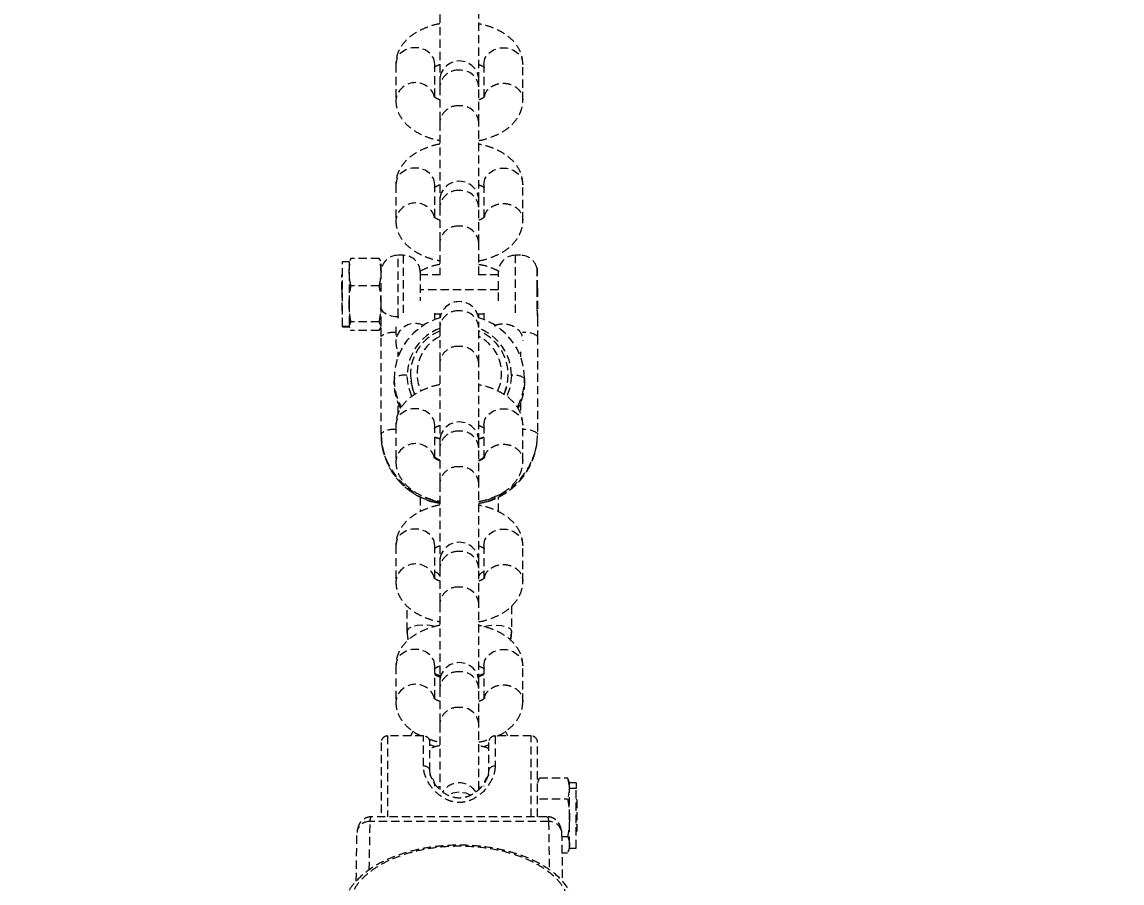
# Model space of a CAD drawing. Header units: millimetres. Extents: x -4197 to 3701, y -3900 to 3375.
# Drawn here: x 131.6 to 300.4, y -1278.5 to -1146.3 of the extents above; entities that cross this region are included whole.
import ezdxf

# ---------------------------------------------------------------- set-up
doc = ezdxf.new("R2010")
doc.units = ezdxf.units.MM
doc.linetypes.add('HIDDEN', pattern=[1.905, 1.27, -0.635])
for name, color, linetype in [('DIKOM_ОБЪЕКТ', 7, 'Continuous'), ('DIKOM_РАЗМЕР_ЗОНА', 7, 'Continuous'), ('DIKOM_РАЗМЕР_ОБЪЕКТА', 7, 'Continuous')]:
    doc.layers.add(name, color=color, linetype=linetype)
doc.styles.add('style1', font='arialbd.ttf', dxfattribs={"width": 0.8})
doc.dimstyles.new('1-50', dxfattribs={"dimtxt": 300, "dimasz": 200, "dimexe": 100, "dimexo": 0, "dimgap": 100, "dimtad": 1, "dimtxsty": 'style1', "dimcen": 200, "dimclrd": 7, "dimclre": 7, "dimclrt": 7, "dimadec": 1, "dimazin": 2, "dimtfac": 1, "dimtmove": 0, "dimatfit": 2, "dimfxl": 0, "dimlwd": 25, "dimlwe": 18, "dimarcsym": 0})

# ---------------------------------------------------------------- blocks, each defined once
blk = doc.blocks.new('*D0')
at = {"layer": 'Defpoints', "color": 0, "transparency": 16777216}
for p in [(-3303.28, 145.88), (3700.72, 145.88), (-3303.28, -3799.98)]:
    blk.add_point(p, dxfattribs=at)
at = {"layer": 'DIKOM_РАЗМЕР_ЗОНА', "color": 7, "lineweight": 18, "transparency": 16777216}
for p, q in [((-3303.28, 145.88), (-3303.28, -3899.98)), ((3700.72, 145.88), (3700.72, -3899.98))]:
    blk.add_line(p, q, dxfattribs=at)
at = {"layer": 'DIKOM_РАЗМЕР_ЗОНА', "color": 7, "lineweight": 25, "transparency": 16777216}
blk.add_line((3500.72, -3799.98), (-3103.28, -3799.98), dxfattribs=at)
at = {"layer": 'DIKOM_РАЗМЕР_ЗОНА', "color": 7, "transparency": 16777216}
for points in [[(-3103.28, -3766.65), (-3103.28, -3833.31), (-3303.28, -3799.98)], [(3500.72, -3766.65), (3500.72, -3833.31), (3700.72, -3799.98)]]:
    blk.add_solid(points, dxfattribs=at)
at = {"layer": 'DIKOM_РАЗМЕР_ЗОНА', "color": 7, "transparency": 16777216, "insert": (198.72, -3521.28), "char_height": 300, "attachment_point": 5, "style": 'style1'}
blk.add_mtext('{\\fArial|b0|i0|c204|p34;\\H1.16667x;7005}', dxfattribs=at)
blk = doc.blocks.new('*D1')
at = {"layer": 'Defpoints', "color": 0, "transparency": 16777216}
for p in [(-283.75, 193.76), (681.19, 193.76), (-283.75, -2258.89)]:
    blk.add_point(p, dxfattribs=at)
at = {"layer": 'DIKOM_РАЗМЕР_ОБЪЕКТА', "color": 7, "lineweight": 18, "transparency": 16777216}
for p, q in [((-283.75, 193.76), (-283.75, -2358.89)), ((681.19, 193.76), (681.19, -2358.89))]:
    blk.add_line(p, q, dxfattribs=at)
at = {"layer": 'DIKOM_РАЗМЕР_ОБЪЕКТА', "color": 7, "lineweight": 25, "transparency": 16777216}
blk.add_line((481.19, -2258.89), (-83.75, -2258.89), dxfattribs=at)
at = {"layer": 'DIKOM_РАЗМЕР_ОБЪЕКТА', "color": 7, "transparency": 16777216}
for points in [[(-83.75, -2225.56), (-83.75, -2292.22), (-283.75, -2258.89)], [(481.19, -2225.56), (481.19, -2292.22), (681.19, -2258.89)]]:
    blk.add_solid(points, dxfattribs=at)
at = {"layer": 'DIKOM_РАЗМЕР_ОБЪЕКТА', "color": 7, "transparency": 16777216, "insert": (198.72, -1980.19), "char_height": 300, "attachment_point": 5, "style": 'style1'}
blk.add_mtext('{\\fArial|b0|i0|c204|p34;\\H1.16667x;965}', dxfattribs=at)
blk = doc.blocks.new('*D2')
at = {"layer": 'Defpoints', "color": 0, "transparency": 16777216}
for p in [(-934.08, 1825.38), (198.72, 1825.38), (198.72, -1533.62)]:
    blk.add_point(p, dxfattribs=at)
at = {"layer": 'DIKOM_РАЗМЕР_ОБЪЕКТА', "color": 7, "lineweight": 18, "transparency": 16777216}
for p, q in [((198.72, 1825.38), (-1034.08, 1825.38)), ((198.72, -1533.62), (-1034.08, -1533.62))]:
    blk.add_line(p, q, dxfattribs=at)
at = {"layer": 'DIKOM_РАЗМЕР_ОБЪЕКТА', "color": 7, "lineweight": 25, "transparency": 16777216}
blk.add_line((-934.08, -1333.62), (-934.08, 1625.38), dxfattribs=at)
at = {"layer": 'DIKOM_РАЗМЕР_ОБЪЕКТА', "color": 7, "transparency": 16777216}
for points in [[(-967.42, 1625.38), (-900.75, 1625.38), (-934.08, 1825.38)], [(-967.42, -1333.62), (-900.75, -1333.62), (-934.08, -1533.62)]]:
    blk.add_solid(points, dxfattribs=at)
at = {"layer": 'DIKOM_РАЗМЕР_ОБЪЕКТА', "color": 7, "transparency": 16777216, "insert": (-1212.9, 33.6), "char_height": 300, "attachment_point": 5, "rotation": 90, "style": 'style1'}
blk.add_mtext('{\\fArial|b0|i0|c204|p34;\\H1.16667x;3360}', dxfattribs=at)
blk = doc.blocks.new('*D3')
at = {"layer": 'Defpoints', "color": 0, "transparency": 16777216}
for p in [(-3721.93, 3375.38), (198.72, 3375.38), (198.72, -3083.62)]:
    blk.add_point(p, dxfattribs=at)
at = {"layer": 'DIKOM_РАЗМЕР_ЗОНА', "color": 7, "lineweight": 18, "transparency": 16777216}
for p, q in [((198.72, 3375.38), (-3821.93, 3375.38)), ((198.72, -3083.62), (-3821.93, -3083.62))]:
    blk.add_line(p, q, dxfattribs=at)
at = {"layer": 'DIKOM_РАЗМЕР_ЗОНА', "color": 7, "lineweight": 25, "transparency": 16777216}
blk.add_line((-3721.93, -2883.62), (-3721.93, 3175.38), dxfattribs=at)
at = {"layer": 'DIKOM_РАЗМЕР_ЗОНА', "color": 7, "transparency": 16777216}
for points in [[(-3755.26, 3175.38), (-3688.6, 3175.38), (-3721.93, 3375.38)], [(-3755.26, -2883.62), (-3688.6, -2883.62), (-3721.93, -3083.62)]]:
    blk.add_solid(points, dxfattribs=at)
at = {"layer": 'DIKOM_РАЗМЕР_ЗОНА', "color": 7, "transparency": 16777216, "insert": (-4000.63, 193.17), "char_height": 300, "attachment_point": 5, "rotation": 90, "style": 'style1'}
blk.add_mtext('{\\fArial|b0|i0|c204|p34;\\H1.16667x;6460}', dxfattribs=at)

msp = doc.modelspace()

# ---------------------------------------------------------------- linework, layer by layer
at = {"layer": 'DIKOM_ОБЪЕКТ', "color": 7, "linetype": 'HIDDEN', "lineweight": 15}
for p, q in [((195.719, -1143.258), (195.719, -1155.28)), ((201.719, -1155.28), (201.719, -1143.258)), ((188.969, -1152.795), (188.969, -1158.258)), ((194.969, -1157.772), (194.969, -1152.795)), ((202.469, -1152.795), (202.469, -1157.72)), ((208.469, -1158.288), (208.469, -1152.795)), ((195.719, -1155.28), (195.719, -1156.265)), ((201.719, -1156.265), (201.719, -1155.28)), ((195.719, -1156.265), (195.719, -1161.728)), ((201.719, -1161.728), (201.719, -1156.265)), ((195.719, -1161.728), (195.719, -1173.749)), ((201.719, -1173.749), (201.719, -1161.728)), ((188.969, -1171.264), (188.969, -1176.727)), ((194.969, -1176.241), (194.969, -1171.264)), ((202.469, -1171.264), (202.469, -1176.19)), ((208.469, -1176.757), (208.469, -1171.264)), ((195.719, -1173.749), (195.719, -1174.734)), ((201.719, -1174.734), (201.719, -1173.749)), ((195.719, -1174.734), (195.719, -1180.197)), ((201.719, -1180.197), (201.719, -1174.734)), ((195.719, -1180.197), (195.719, -1185.105)), ((201.719, -1185.105), (201.719, -1180.197)), ((182.101, -1182.583), (181.932, -1182.973)), ((186.438, -1182.583), (182.101, -1182.583)), ((186.438, -1182.583), (186.607, -1182.973)), ((190.119, -1182.105), (189.319, -1182.105)), ((189.319, -1191.562), (189.319, -1182.105)), ((190.119, -1182.105), (190.119, -1190.925)), ((208.119, -1182.105), (207.319, -1182.105)), ((207.319, -1190.925), (207.319, -1182.105)), ((181.819, -1183.105), (180.819, -1183.105)), ((180.819, -1192.977), (180.819, -1183.105)), ((181.819, -1183.105), (181.819, -1184.695)), ((186.719, -1184.695), (186.719, -1183.105)), ((210.627, -1184.019), (210.627, -1187.186)), ((210.719, -1184.105), (210.627, -1184.105)), ((210.719, -1187.205), (210.719, -1184.105)), ((180.819, -1185.105), (180.719, -1185.105)), ((180.719, -1187.43), (180.719, -1185.105)), ((181.819, -1184.695), (181.819, -1189.567)), ((186.719, -1189.567), (186.719, -1184.695)), ((192.719, -1184.705), (192.719, -1189.117)), ((195.8, -1185.105), (192.719, -1185.105)), ((204.72, -1185.105), (201.639, -1185.105)), ((204.72, -1187.329), (204.72, -1184.655)), ((180.719, -1187.43), (180.719, -1191.105)), ((180.819, -1187.43), (180.719, -1187.43)), ((186.438, -1186.806), (182.101, -1186.806)), ((204.72, -1187.43), (192.719, -1187.43)), ((204.72, -1189.079), (204.72, -1187.329)), ((210.627, -1187.186), (210.627, -1190.459)), ((210.719, -1187.205), (210.627, -1187.205)), ((210.719, -1187.205), (210.719, -1191.758)), ((180.719, -1191.105), (180.819, -1191.105)), ((181.819, -1189.567), (181.819, -1192.977)), ((186.719, -1192.778), (186.719, -1189.567)), ((194.969, -1191.963), (194.969, -1190.982)), ((194.969, -1191.105), (195.934, -1191.105)), ((195.719, -1191.105), (195.719, -1191.629)), ((201.505, -1191.105), (202.469, -1191.105)), ((201.719, -1191.7), (201.719, -1191.105)), ((202.469, -1190.982), (202.469, -1191.963)), ((181.819, -1192.977), (182.101, -1192.327)), ((186.438, -1192.327), (182.101, -1192.327)), ((186.719, -1192.977), (186.438, -1192.327)), ((186.719, -1194.551), (186.719, -1192.778)), ((189.319, -1191.562), (189.44, -1191.562)), ((189.319, -1191.736), (189.319, -1191.562)), ((195.719, -1192.306), (195.719, -1193.204)), ((201.719, -1193.204), (201.719, -1192.306)), ((210.719, -1191.758), (210.719, -1194.551)), ((180.819, -1192.977), (181.819, -1192.977)), ((180.819, -1192.977), (180.819, -1193.105)), ((180.819, -1193.105), (181.819, -1193.105)), ((181.932, -1193.236), (181.819, -1192.977)), ((181.819, -1192.977), (181.819, -1193.105)), ((182.101, -1193.626), (182.071, -1193.557)), ((186.438, -1193.626), (182.101, -1193.626)), ((186.438, -1193.626), (186.719, -1192.977)), ((186.719, -1209.451), (186.719, -1194.551)), ((188.969, -1193.107), (188.969, -1195.196)), ((195.719, -1193.204), (195.719, -1198.667)), ((201.719, -1198.667), (201.719, -1193.204)), ((210.719, -1194.551), (210.719, -1209.451)), ((189.319, -1197.671), (189.319, -1196.917)), ((208.119, -1196.915), (208.119, -1197.671)), ((195.719, -1198.667), (195.719, -1210.688)), ((201.719, -1210.688), (201.719, -1198.667)), ((188.719, -1200.995), (188.719, -1201.435)), ((191.219, -1200.433), (191.219, -1200.545)), ((206.219, -1200.545), (206.219, -1200.433)), ((208.719, -1200.995), (208.719, -1201.435)), ((189.319, -1206.484), (189.319, -1204.686)), ((208.119, -1204.677), (208.119, -1206.483)), ((186.719, -1209.451), (186.719, -1209.631)), ((188.969, -1208.203), (188.969, -1213.666)), ((194.969, -1213.18), (194.969, -1208.203)), ((202.469, -1208.203), (202.469, -1213.128)), ((208.469, -1213.696), (208.469, -1208.203)), ((210.609, -1211.146), (210.719, -1209.631)), ((210.719, -1209.451), (210.719, -1209.631)), ((195.745, -1210.298), (194.969, -1210.028)), ((195.776, -1210.354), (194.969, -1210.122)), ((195.719, -1210.688), (195.719, -1211.673)), ((202.469, -1210.028), (201.694, -1210.298)), ((201.719, -1211.673), (201.719, -1210.688)), ((202.469, -1210.112), (201.777, -1210.321)), ((195.719, -1211.673), (195.719, -1217.136)), ((201.719, -1217.136), (201.719, -1211.673)), ((195.719, -1217.136), (195.719, -1229.157)), ((201.719, -1229.157), (201.719, -1217.136)), ((192.719, -1219.218), (192.719, -1221.471)), ((194.365, -1219.659), (193.58, -1219.381)), ((194.365, -1219.838), (195.719, -1220.122)), ((203.073, -1219.659), (201.719, -1219.993)), ((204.719, -1221.481), (204.719, -1219.196)), ((194.376, -1219.9), (195.719, -1220.183)), ((194.396, -1219.906), (194.384, -1219.908)), ((201.719, -1220.183), (203.062, -1219.9)), ((203.043, -1219.906), (203.055, -1219.908)), ((188.969, -1226.672), (188.969, -1232.135)), ((194.969, -1231.649), (194.969, -1226.672)), ((202.469, -1226.672), (202.469, -1231.598)), ((208.469, -1232.165), (208.469, -1226.672)), ((195.719, -1229.157), (195.719, -1230.143)), ((201.719, -1230.143), (201.719, -1229.157)), ((195.719, -1230.143), (195.719, -1235.605)), ((201.719, -1235.605), (201.719, -1230.143)), ((190.719, -1239.744), (190.719, -1235.95)), ((195.719, -1235.605), (195.719, -1247.627)), ((201.719, -1247.627), (201.719, -1235.605)), ((206.719, -1235.938), (206.719, -1239.744)), ((190.856, -1241.118), (190.719, -1239.744)), ((206.719, -1239.744), (206.592, -1241.069)), ((188.969, -1245.142), (188.969, -1250.605)), ((194.969, -1250.119), (194.969, -1245.142)), ((202.469, -1245.142), (202.469, -1250.067)), ((208.469, -1250.635), (208.469, -1245.142)), ((201.565, -1246.866), (202.469, -1246.453)), ((195.719, -1247.627), (195.719, -1248.612)), ((201.719, -1248.612), (201.719, -1247.627)), ((195.719, -1248.612), (195.719, -1254.075)), ((201.719, -1254.075), (201.719, -1248.612)), ((195.719, -1254.075), (195.719, -1264.105)), ((201.719, -1264.107), (201.719, -1254.075)), ((206.164, -1255.883), (205.797, -1255.162)), ((186.719, -1256.883), (186.719, -1268.276)), ((193.219, -1255.883), (187.719, -1255.883)), ((187.719, -1255.883), (187.719, -1268.276)), ((193.219, -1260.534), (193.219, -1255.883)), ((194.219, -1261.224), (194.219, -1256.883)), ((203.219, -1256.883), (203.219, -1261.224)), ((209.719, -1255.883), (204.219, -1255.883)), ((204.219, -1255.883), (204.219, -1260.534)), ((209.719, -1268.276), (209.719, -1255.883)), ((210.719, -1268.276), (210.719, -1256.883)), ((194.31, -1261.947), (194.219, -1261.224)), ((203.219, -1261.224), (203.129, -1261.943)), ((201.719, -1263.625), (202.055, -1263.774)), ((210.925, -1262.521), (210.719, -1263.087)), ((210.934, -1262.524), (211.001, -1262.328)), ((211.001, -1262.328), (215.338, -1262.328)), ((215.338, -1262.328), (215.619, -1263.942)), ((215.404, -1262.524), (215.338, -1262.328)), ((215.619, -1263.087), (215.413, -1262.521)), ((216.619, -1263.087), (215.619, -1263.087)), ((215.619, -1263.942), (215.619, -1263.087)), ((216.619, -1263.087), (216.619, -1263.942)), ((215.619, -1263.942), (215.338, -1265.556)), ((215.619, -1268.436), (215.619, -1263.942)), ((216.619, -1263.942), (215.619, -1263.942)), ((216.619, -1273.087), (216.619, -1263.942)), ((211.001, -1265.556), (215.338, -1265.556)), ((216.719, -1265.687), (216.619, -1265.587)), ((216.719, -1265.687), (216.719, -1269.429)), ((212.133, -1268.276), (185.308, -1268.276)), ((215.619, -1272.581), (215.619, -1268.436)), ((184.912, -1276.474), (185.029, -1269.035)), ((212.409, -1269.035), (185.029, -1269.035)), ((212.409, -1269.035), (212.526, -1276.452)), ((214.374, -1270.384), (214.409, -1270.693)), ((216.619, -1269.485), (216.719, -1269.429)), ((216.619, -1270.587), (216.719, -1270.487)), ((216.719, -1269.429), (216.719, -1270.487)), ((182.911, -1278.169), (183.029, -1270.693)), ((214.409, -1270.693), (214.528, -1278.217)), ((214.419, -1271.316), (215.338, -1271.316)), ((214.459, -1273.847), (215.338, -1273.847)), ((215.413, -1273.654), (215.619, -1273.087)), ((215.619, -1273.087), (215.619, -1272.581)), ((215.619, -1273.087), (216.619, -1273.087))]:
    msp.add_line(p, q, dxfattribs=at)
at = {"layer": 'DIKOM_ОБЪЕКТ', "color": 7, "linetype": 'HIDDEN', "lineweight": 15, "flags": 128}
for points in [[(194.969, -1152.795), (194.788, -1151.919), (194.267, -1151.148), (193.469, -1150.576), (192.49, -1150.272), (191.448, -1150.272), (190.469, -1150.576), (189.671, -1151.148), (189.15, -1151.919), (188.969, -1152.795)], [(202.469, -1152.795), (202.65, -1151.919), (203.171, -1151.148), (203.969, -1150.576), (204.948, -1150.272), (205.99, -1150.272), (206.969, -1150.576), (207.767, -1151.148), (208.288, -1151.919), (208.469, -1152.795)], [(194.969, -1171.264), (194.788, -1170.388), (194.267, -1169.617), (193.469, -1169.046), (192.49, -1168.741), (191.448, -1168.741), (190.469, -1169.046), (189.671, -1169.617), (189.15, -1170.388), (188.969, -1171.264)], [(202.469, -1171.264), (202.65, -1170.388), (203.171, -1169.617), (203.969, -1169.046), (204.948, -1168.741), (205.99, -1168.741), (206.969, -1169.046), (207.767, -1169.617), (208.288, -1170.388), (208.469, -1171.264)], [(189.319, -1191.562), (188.812, -1191.534), (188.324, -1191.448), (187.875, -1191.31), (187.481, -1191.124), (187.157, -1190.896), (186.917, -1190.637), (186.769, -1190.356), (186.719, -1190.064)], [(191.435, -1203.769), (190.92, -1202.28), (190.719, -1200.545)], [(191.219, -1200.545), (191.407, -1202.171), (191.857, -1203.495)], [(205.586, -1203.484), (206.031, -1202.171), (206.219, -1200.545)], [(206.719, -1200.545), (206.519, -1202.28), (205.997, -1203.782)], [(194.969, -1208.203), (194.788, -1207.327), (194.267, -1206.556), (193.469, -1205.984), (192.49, -1205.68), (191.448, -1205.68), (190.469, -1205.984), (189.671, -1206.556), (189.15, -1207.327), (188.969, -1208.203)], [(202.469, -1208.203), (202.65, -1207.327), (203.171, -1206.556), (203.969, -1205.984), (204.948, -1205.68), (205.99, -1205.68), (206.969, -1205.984), (207.767, -1206.556), (208.288, -1207.327), (208.469, -1208.203)], [(186.924, -1211.511), (186.856, -1211.133), (186.719, -1209.451)], [(194.384, -1219.908), (194.38, -1219.906), (194.365, -1219.838)], [(203.055, -1219.908), (203.058, -1219.906), (203.073, -1219.838)], [(205.885, -1218.327), (204.676, -1219.019), (203.073, -1219.659)], [(194.969, -1226.672), (194.788, -1225.796), (194.267, -1225.026), (193.469, -1224.454), (192.49, -1224.149), (191.448, -1224.149), (190.469, -1224.454), (189.671, -1225.026), (189.15, -1225.796), (188.969, -1226.672)], [(202.469, -1226.672), (202.65, -1225.796), (203.171, -1225.026), (203.969, -1224.454), (204.948, -1224.149), (205.99, -1224.149), (206.969, -1224.454), (207.767, -1225.026), (208.288, -1225.796), (208.469, -1226.672)], [(194.99, -1239.111), (194.987, -1239.11), (194.176, -1238.916), (193.219, -1238.848), (192.263, -1238.916), (191.451, -1239.11), (190.91, -1239.401), (190.719, -1239.744)], [(202.482, -1239.1), (203.263, -1238.916), (204.219, -1238.848), (205.176, -1238.916), (205.987, -1239.11), (206.529, -1239.401), (206.719, -1239.744)], [(194.969, -1245.142), (194.788, -1244.266), (194.267, -1243.495), (193.469, -1242.923), (192.49, -1242.619), (191.448, -1242.619), (190.469, -1242.923), (189.671, -1243.495), (189.15, -1244.266), (188.969, -1245.142)], [(202.469, -1245.142), (202.65, -1244.266), (203.171, -1243.495), (203.969, -1242.923), (204.948, -1242.619), (205.99, -1242.619), (206.969, -1242.923), (207.767, -1243.495), (208.288, -1244.266), (208.469, -1245.142)], [(195.86, -1246.719), (195.248, -1246.473), (194.969, -1246.341)], [(202.469, -1246.341), (202.19, -1246.473), (201.579, -1246.719)], [(195.062, -1257.558), (194.987, -1257.517), (194.219, -1257.24)], [(202.405, -1257.543), (202.451, -1257.517), (203.219, -1257.24)], [(198.719, -1264.519), (197.693, -1264.674), (197.064, -1264.945)], [(200.418, -1264.97), (199.745, -1264.674), (198.719, -1264.519)], [(183.07, -1270.361), (183.068, -1270.368), (183.029, -1270.693)]]:
    msp.add_lwpolyline(points, dxfattribs=at)
at = {"layer": 'DIKOM_ОБЪЕКТ', "color": 7, "linetype": 'HIDDEN', "lineweight": 15}
for centre, radius, start, end in [((198.719, -1155.28), 3, 0, 180), ((198.477, -1156.457), 2.764, 84.97327, 176.02172), ((198.928, -1156.496), 2.8, 4.72261, 94.2824), ((191.995, -1158.658), 3.053, 17.31993, 172.45844), ((198.477, -1161.92), 2.764, 84.97327, 176.02172), ((198.928, -1161.958), 2.8, 4.72261, 94.2824), ((198.719, -1173.749), 3, 0, 180), ((198.477, -1174.926), 2.764, 84.97327, 176.02172), ((198.928, -1174.965), 2.8, 4.72261, 94.2824), ((191.995, -1177.128), 3.053, 17.31993, 172.45844), ((198.477, -1180.389), 2.764, 84.97327, 176.02172), ((198.928, -1180.428), 2.8, 4.72261, 94.2824), ((189.319, -1184.705), 2.6, 90, 180), ((190.119, -1184.705), 2.6, 360, 90), ((207.319, -1184.705), 2.6, 90, 178.89809), ((208.119, -1184.705), 2.6, 15.28897, 90), ((198.719, -1192.218), 3, 10.22581, 169.77419), ((198.477, -1193.396), 2.764, 84.97327, 176.02172), ((198.928, -1193.434), 2.8, 4.72261, 94.2824), ((198.525, -1201.097), 9.807, 106.62743, 179.40566), ((191.935, -1195.567), 2.989, 64.75656, 172.87548), ((198.949, -1201.069), 9.77, 0.43497, 73.64283), ((188.56, -1197.038), 3.094, 82.3905, 126.49775), ((198.533, -1200.609), 7.814, 111.1063, 179.53234), ((198.481, -1200.437), 7.249, 112.39856, 204.73979), ((198.905, -1200.609), 7.814, 0.46766, 68.8937), ((198.957, -1200.437), 7.249, 335.35381, 67.6012), ((208.845, -1197.099), 3.163, 53.66697, 98.31146), ((198.495, -1200.208), 6.267, 116.29465, 205.9378), ((198.477, -1198.858), 2.764, 84.97327, 176.02172), ((198.928, -1198.897), 2.8, 4.72261, 94.2824), ((198.943, -1200.208), 6.267, 334.1055, 63.70528), ((190.245, -1203.105), 2.604, 79.49554, 125.85989), ((198.269, -1200.988), 9.55, 180.04144, 207.6642), ((207.194, -1203.105), 2.604, 54.14011, 100.50446), ((199.171, -1200.988), 9.548, 332.84995, 359.95974), ((198.719, -1210.688), 3, 0, 180), ((188.56, -1211.938), 3.094, 82.39051, 126.49774), ((197.471, -1209.544), 10.752, 180.46018, 253.2093), ((198.477, -1211.865), 2.764, 84.97327, 176.02172), ((198.928, -1211.904), 2.8, 4.72261, 94.2824), ((208.879, -1211.938), 3.094, 53.50226, 97.60949), ((200.243, -1209.448), 10.477, 340.89461, 359.98273), ((191.995, -1214.067), 3.053, 17.31993, 172.45844), ((199.948, -1209.517), 10.784, 286.84504, 351.3098), ((197.43, -1209.357), 10.724, 191.59032, 237.64783), ((200.013, -1209.347), 10.726, 308.2612, 340.78873), ((198.477, -1217.328), 2.764, 84.97327, 176.02172), ((198.928, -1217.367), 2.8, 4.72261, 94.2824), ((198.719, -1229.157), 3, 0, 180), ((198.477, -1230.334), 2.764, 84.97327, 176.02172), ((198.928, -1230.373), 2.8, 4.72261, 94.2824), ((191.995, -1232.536), 3.053, 17.31993, 172.45844), ((194.688, -1231.791), 1.124, 23.52733, 75.53859), ((202.75, -1231.791), 1.124, 104.46141, 156.47267), ((198.477, -1235.797), 2.764, 84.97327, 176.02172), ((198.928, -1235.836), 2.8, 4.72261, 94.2824), ((198.719, -1247.627), 3, 0, 180), ((198.477, -1248.804), 2.764, 84.97327, 176.02172), ((198.928, -1248.843), 2.8, 4.72261, 94.2824), ((191.995, -1251.005), 3.053, 17.31993, 172.45844), ((198.477, -1254.267), 2.764, 84.97327, 176.02172), ((198.928, -1254.305), 2.8, 4.72261, 94.2824), ((187.719, -1256.883), 1, 90, 180.00002), ((193.219, -1256.883), 1, 359.99999, 90), ((204.219, -1256.883), 1, 90, 180.00001), ((209.719, -1256.883), 1, 359.99998, 90), ((193.35, -1261.414), 0.89, 12.32397, 98.46834), ((192.554, -1263.666), 2.416, 1.29657, 47.83776), ((204.884, -1263.666), 2.416, 132.11322, 178.70159), ((204.088, -1261.414), 0.89, 81.5315, 167.67549), ((198.719, -1266.096), 3, 33.05316, 147.20371), ((184.888, -1270.937), 1.907, 85.7403, 162.42402), ((212.552, -1270.933), 1.903, 16.77025, 94.31394)]:
    msp.add_arc(centre, radius, start, end, dxfattribs=at)
for points, knots in [([(195.719, -1146.582), (195.664, -1146.59), (195.033, -1146.682), (193.898, -1147.045), (192.424, -1147.671), (191.19, -1148.481), (190.219, -1149.408), (189.517, -1150.449), (189.058, -1151.588), (188.999, -1152.391), (188.969, -1152.795)], [0, 0, 0, 0, 0.0148782, 0.1715991, 0.3325711, 0.481407, 0.6206936, 0.7504975, 0.8745005, 1, 1, 1, 1]), ([(208.469, -1152.795), (208.447, -1152.447), (208.399, -1151.696), (208, -1150.604), (207.351, -1149.575), (206.465, -1148.663), (205.346, -1147.864), (203.983, -1147.207), (202.748, -1146.777), (201.95, -1146.638), (201.719, -1146.598)], [0, 0, 0, 0, 0.1083497, 0.2335271, 0.3588182, 0.4896533, 0.6301266, 0.7807224, 0.9366212, 1, 1, 1, 1]), ([(194.852, -1153.293), (194.847, -1153.297), (194.834, -1153.312), (195.063, -1153.118), (195.385, -1152.92), (195.673, -1152.821), (195.719, -1152.805)], [0, 0, 0, 0, 0.1911912, 0.5577561, 0.9289467, 1, 1, 1, 1]), ([(201.719, -1152.809), (201.886, -1152.877), (202.278, -1153.038), (202.571, -1153.276), (202.584, -1153.293), (202.59, -1153.3)], [0, 0, 0, 0, 0.2923179, 0.6883666, 1, 1, 1, 1]), ([(202.585, -1157.76), (202.612, -1157.596), (202.695, -1157.1), (203.308, -1156.401), (204.287, -1155.828), (205.47, -1155.629), (206.648, -1155.829), (207.64, -1156.399), (208.334, -1157.252), (208.424, -1157.922), (208.469, -1158.258)], [0, 0, 0, 0, 0.0657501, 0.1992144, 0.3326786, 0.4661429, 0.5996072, 0.7330715, 0.8665357, 1, 1, 1, 1]), ([(188.969, -1158.258), (188.991, -1158.606), (189.039, -1159.357), (189.439, -1160.448), (190.088, -1161.478), (190.973, -1162.389), (192.092, -1163.189), (193.455, -1163.845), (194.69, -1164.276), (195.488, -1164.414), (195.719, -1164.454)], [0, 0, 0, 0, 0.1083497, 0.2335271, 0.3588182, 0.4896533, 0.6301266, 0.7807224, 0.9366212, 1, 1, 1, 1]), ([(195.719, -1158.244), (195.553, -1158.176), (195.161, -1158.015), (194.867, -1157.777), (194.854, -1157.76), (194.849, -1157.752)], [0, 0, 0, 0, 0.2923179, 0.6883666, 1, 1, 1, 1]), ([(202.587, -1157.76), (202.591, -1157.755), (202.604, -1157.741), (202.375, -1157.934), (202.054, -1158.133), (201.766, -1158.231), (201.719, -1158.247)], [0, 0, 0, 0, 0.1884646, 0.5562653, 0.9287072, 1, 1, 1, 1]), ([(201.719, -1164.47), (201.774, -1164.462), (202.405, -1164.37), (203.54, -1164.008), (205.014, -1163.382), (206.249, -1162.572), (207.219, -1161.644), (207.921, -1160.604), (208.381, -1159.465), (208.44, -1158.662), (208.469, -1158.258)], [0, 0, 0, 0, 0.0148782, 0.1715991, 0.3325711, 0.481407, 0.6206936, 0.7504975, 0.8745005, 1, 1, 1, 1]), ([(195.719, -1165.052), (195.664, -1165.06), (195.033, -1165.152), (193.898, -1165.514), (192.424, -1166.14), (191.19, -1166.95), (190.219, -1167.878), (189.517, -1168.918), (189.058, -1170.057), (188.999, -1170.86), (188.969, -1171.264)], [0, 0, 0, 0, 0.0148782, 0.1715991, 0.3325711, 0.481407, 0.6206936, 0.7504975, 0.8745005, 1, 1, 1, 1]), ([(208.469, -1171.264), (208.447, -1170.916), (208.399, -1170.165), (208, -1169.074), (207.351, -1168.044), (206.465, -1167.133), (205.346, -1166.333), (203.983, -1165.677), (202.748, -1165.246), (201.95, -1165.108), (201.719, -1165.068)], [0, 0, 0, 0, 0.1083497, 0.2335271, 0.3588182, 0.4896533, 0.6301266, 0.7807224, 0.9366212, 1, 1, 1, 1]), ([(194.852, -1171.762), (194.847, -1171.767), (194.834, -1171.781), (195.063, -1171.588), (195.385, -1171.389), (195.673, -1171.291), (195.719, -1171.275)], [0, 0, 0, 0, 0.1911912, 0.5577561, 0.9289467, 1, 1, 1, 1]), ([(201.719, -1171.278), (201.886, -1171.346), (202.278, -1171.507), (202.571, -1171.745), (202.584, -1171.762), (202.59, -1171.77)], [0, 0, 0, 0, 0.2923179, 0.6883666, 1, 1, 1, 1]), ([(202.585, -1176.23), (202.612, -1176.066), (202.695, -1175.569), (203.308, -1174.871), (204.287, -1174.298), (205.47, -1174.099), (206.648, -1174.298), (207.64, -1174.868), (208.334, -1175.721), (208.424, -1176.392), (208.469, -1176.727)], [0, 0, 0, 0, 0.0657501, 0.1992144, 0.3326786, 0.4661429, 0.5996072, 0.7330715, 0.8665357, 1, 1, 1, 1]), ([(188.969, -1176.727), (188.991, -1177.075), (189.039, -1177.826), (189.439, -1178.918), (190.088, -1179.947), (190.973, -1180.859), (192.092, -1181.658), (193.455, -1182.315), (194.69, -1182.745), (195.488, -1182.884), (195.719, -1182.924)], [0, 0, 0, 0, 0.1083497, 0.2335271, 0.3588182, 0.4896533, 0.6301266, 0.7807224, 0.9366212, 1, 1, 1, 1]), ([(195.719, -1176.713), (195.553, -1176.645), (195.161, -1176.484), (194.867, -1176.246), (194.854, -1176.229), (194.849, -1176.222)], [0, 0, 0, 0, 0.29231787, 0.68836663, 1, 1, 1, 1]), ([(202.587, -1176.229), (202.591, -1176.225), (202.604, -1176.211), (202.375, -1176.404), (202.054, -1176.602), (201.766, -1176.701), (201.719, -1176.717)], [0, 0, 0, 0, 0.1884646, 0.5562653, 0.9287072, 1, 1, 1, 1]), ([(201.719, -1182.94), (201.774, -1182.932), (202.405, -1182.84), (203.54, -1182.477), (205.014, -1181.851), (206.249, -1181.041), (207.219, -1180.114), (207.921, -1179.073), (208.381, -1177.934), (208.44, -1177.131), (208.469, -1176.727)], [0, 0, 0, 0, 0.0148782, 0.1715991, 0.3325711, 0.481407, 0.6206936, 0.7504975, 0.8745005, 1, 1, 1, 1]), ([(181.819, -1184.695), (181.836, -1184.303), (181.867, -1183.594), (182.029, -1182.896), (182.101, -1182.583)], [0, 0, 0, 0, 0.5530254, 1, 1, 1, 1]), ([(186.719, -1184.695), (186.702, -1184.303), (186.671, -1183.594), (186.51, -1182.896), (186.438, -1182.583)], [0, 0, 0, 0, 0.5530254, 1, 1, 1, 1]), ([(195.719, -1183.521), (195.665, -1183.529), (195.033, -1183.621), (193.956, -1183.949), (193.042, -1184.378), (192.609, -1184.581)], [0, 0, 0, 0, 0.0476124, 0.5491402, 1, 1, 1, 1]), ([(204.745, -1184.554), (204.493, -1184.424), (203.777, -1184.053), (202.747, -1183.717), (201.95, -1183.578), (201.719, -1183.537)], [0, 0, 0, 0, 0.2779506, 0.7913029, 1, 1, 1, 1]), ([(182.101, -1186.806), (182.012, -1186.41), (181.854, -1185.711), (181.83, -1185.002), (181.819, -1184.695)], [0, 0, 0, 0, 0.5657054, 1, 1, 1, 1]), ([(186.438, -1186.806), (186.527, -1186.41), (186.684, -1185.711), (186.709, -1185.002), (186.719, -1184.695)], [0, 0, 0, 0, 0.5657054, 1, 1, 1, 1]), ([(181.819, -1189.567), (181.836, -1189.054), (181.867, -1188.128), (182.029, -1187.214), (182.101, -1186.806)], [0, 0, 0, 0, 0.5530254, 1, 1, 1, 1]), ([(186.719, -1189.567), (186.702, -1189.054), (186.671, -1188.128), (186.51, -1187.214), (186.438, -1186.806)], [0, 0, 0, 0, 0.5530254, 1, 1, 1, 1]), ([(182.101, -1192.327), (182.012, -1191.81), (181.854, -1190.895), (181.83, -1189.969), (181.819, -1189.567)], [0, 0, 0, 0, 0.5657054, 1, 1, 1, 1]), ([(186.438, -1192.327), (186.527, -1191.81), (186.684, -1190.895), (186.709, -1189.969), (186.719, -1189.567)], [0, 0, 0, 0, 0.56570544, 1, 1, 1, 1]), ([(210.627, -1190.459), (210.643, -1190.744), (210.671, -1191.252), (210.704, -1191.603), (210.719, -1191.758)], [0, 0, 0, 0, 0.5588232, 1, 1, 1, 1]), ([(204.113, -1192.948), (204.181, -1192.907), (204.568, -1192.671), (205.481, -1192.586), (206.645, -1192.763), (207.641, -1193.339), (208.334, -1194.19), (208.424, -1194.861), (208.469, -1195.196)], [0, 0, 0, 0, 0.0410954, 0.2328763, 0.4246572, 0.6164381, 0.8082191, 1, 1, 1, 1]), ([(188.969, -1195.196), (188.989, -1195.546), (189.03, -1196.293), (189.316, -1196.979), (189.468, -1197.344)], [0, 0, 0, 0, 0.4686863, 1, 1, 1, 1]), ([(189.732, -1205.586), (189.695, -1205.524), (189.514, -1205.211), (189.166, -1204.333), (188.79, -1203.022), (188.741, -1201.928), (188.719, -1201.435)], [0, 0, 0, 0, 0.0512214, 0.2552782, 0.6640221, 1, 1, 1, 1]), ([(195.719, -1201.99), (195.664, -1201.998), (195.033, -1202.09), (193.898, -1202.453), (192.424, -1203.079), (191.19, -1203.889), (190.219, -1204.817), (189.517, -1205.857), (189.058, -1206.996), (188.999, -1207.799), (188.969, -1208.203)], [0, 0, 0, 0, 0.01487824, 0.17159906, 0.3325711, 0.48140696, 0.62069363, 0.75049751, 0.87450052, 1, 1, 1, 1]), ([(208.469, -1208.203), (208.447, -1207.855), (208.399, -1207.104), (208, -1206.013), (207.351, -1204.983), (206.465, -1204.072), (205.346, -1203.272), (203.983, -1202.615), (202.748, -1202.185), (201.95, -1202.047), (201.719, -1202.007)], [0, 0, 0, 0, 0.10834975, 0.23352714, 0.35881824, 0.48965331, 0.63012662, 0.78072237, 0.93662123, 1, 1, 1, 1]), ([(208.719, -1201.435), (208.71, -1201.751), (208.69, -1202.41), (208.522, -1203.441), (208.241, -1204.404), (207.957, -1205.136), (207.761, -1205.482), (207.703, -1205.585)], [0, 0, 0, 0, 0.2150077, 0.4485668, 0.7192197, 0.9166568, 1, 1, 1, 1]), ([(186.719, -1209.631), (186.733, -1209.997), (186.769, -1210.971), (186.943, -1212.084), (187.216, -1212.776), (187.266, -1212.902)], [0, 0, 0, 0, 0.3307638, 0.8790813, 1, 1, 1, 1]), ([(194.852, -1208.701), (194.847, -1208.706), (194.834, -1208.72), (195.063, -1208.527), (195.385, -1208.328), (195.673, -1208.229), (195.719, -1208.213)], [0, 0, 0, 0, 0.1911912, 0.5577561, 0.9289467, 1, 1, 1, 1]), ([(201.719, -1208.217), (201.886, -1208.285), (202.278, -1208.446), (202.571, -1208.684), (202.584, -1208.701), (202.59, -1208.708)], [0, 0, 0, 0, 0.2923179, 0.6883666, 1, 1, 1, 1]), ([(202.585, -1213.168), (202.612, -1213.005), (202.695, -1212.508), (203.308, -1211.81), (204.287, -1211.237), (205.47, -1211.037), (206.648, -1211.237), (207.64, -1211.807), (208.334, -1212.66), (208.424, -1213.331), (208.469, -1213.666)], [0, 0, 0, 0, 0.0657501, 0.1992144, 0.3326786, 0.4661429, 0.5996072, 0.7330715, 0.8665357, 1, 1, 1, 1]), ([(203.055, -1219.908), (203.404, -1219.787), (204.342, -1219.464), (205.769, -1218.698), (207.249, -1217.566), (208.512, -1216.2), (209.514, -1214.645), (210.254, -1212.955), (210.489, -1211.759), (210.606, -1211.164)], [0, 0, 0, 0, 0.0904858, 0.2425638, 0.3947071, 0.5467088, 0.6985278, 0.850144, 1, 1, 1, 1]), ([(187.266, -1212.902), (187.42, -1213.352), (187.774, -1214.381), (188.669, -1215.842), (189.86, -1217.254), (191.287, -1218.439), (192.832, -1219.358), (193.94, -1219.748), (194.463, -1219.932)], [0, 0, 0, 0, 0.13718712, 0.31321067, 0.48936375, 0.66570522, 0.8422687, 1, 1, 1, 1]), ([(202.469, -1213.089), (202.284, -1213.251), (202.056, -1213.45), (201.772, -1213.561), (201.719, -1213.582)], [0, 0, 0, 0, 0.8128895, 1, 1, 1, 1]), ([(188.969, -1213.666), (188.991, -1214.014), (189.039, -1214.765), (189.439, -1215.856), (190.088, -1216.886), (190.973, -1217.797), (192.092, -1218.597), (193.455, -1219.254), (194.69, -1219.684), (195.488, -1219.822), (195.719, -1219.862)], [0, 0, 0, 0, 0.1083497, 0.2335271, 0.3588182, 0.4896533, 0.6301266, 0.7807224, 0.9366212, 1, 1, 1, 1]), ([(195.719, -1213.652), (195.553, -1213.584), (195.161, -1213.423), (194.867, -1213.185), (194.854, -1213.168), (194.849, -1213.161)], [0, 0, 0, 0, 0.2923179, 0.6883666, 1, 1, 1, 1]), ([(195.719, -1213.564), (195.588, -1213.513), (195.351, -1213.418), (195.162, -1213.253), (195.078, -1213.179)], [0, 0, 0, 0, 0.5506589, 1, 1, 1, 1]), ([(202.587, -1213.168), (202.591, -1213.163), (202.603, -1213.149), (202.377, -1213.343), (202.036, -1213.549), (201.724, -1213.654), (201.656, -1213.678)], [0, 0, 0, 0, 0.1824278, 0.5384472, 0.8989592, 1, 1, 1, 1]), ([(201.719, -1219.879), (201.774, -1219.871), (202.405, -1219.778), (203.54, -1219.416), (205.014, -1218.79), (206.249, -1217.98), (207.219, -1217.052), (207.921, -1216.012), (208.381, -1214.873), (208.44, -1214.07), (208.469, -1213.666)], [0, 0, 0, 0, 0.0148782, 0.1715991, 0.3325711, 0.481407, 0.6206936, 0.7504975, 0.8745005, 1, 1, 1, 1]), ([(195.719, -1220.007), (195.699, -1220.004), (195.24, -1219.948), (194.793, -1219.8), (194.365, -1219.659)], [0, 0, 0, 0, 0.04326996, 1, 1, 1, 1]), ([(201.719, -1220.143), (201.739, -1220.142), (202.198, -1220.117), (202.645, -1219.975), (203.073, -1219.838)], [0, 0, 0, 0, 0.0431087, 1, 1, 1, 1]), ([(195.719, -1220.46), (195.664, -1220.468), (195.033, -1220.56), (193.898, -1220.922), (192.424, -1221.548), (191.19, -1222.358), (190.219, -1223.286), (189.517, -1224.326), (189.058, -1225.465), (188.999, -1226.269), (188.969, -1226.672)], [0, 0, 0, 0, 0.0148782, 0.1715991, 0.3325711, 0.481407, 0.6206936, 0.7504975, 0.8745005, 1, 1, 1, 1]), ([(208.469, -1226.672), (208.447, -1226.324), (208.399, -1225.573), (208, -1224.482), (207.351, -1223.452), (206.465, -1222.541), (205.346, -1221.742), (203.983, -1221.085), (202.748, -1220.654), (201.95, -1220.516), (201.719, -1220.476)], [0, 0, 0, 0, 0.10834975, 0.23352714, 0.35881824, 0.48965331, 0.63012662, 0.78072237, 0.93662123, 1, 1, 1, 1]), ([(194.852, -1227.17), (194.847, -1227.175), (194.834, -1227.189), (195.063, -1226.996), (195.385, -1226.797), (195.673, -1226.699), (195.719, -1226.683)], [0, 0, 0, 0, 0.1911912, 0.5577561, 0.9289467, 1, 1, 1, 1]), ([(201.719, -1226.686), (201.886, -1226.755), (202.278, -1226.916), (202.571, -1227.154), (202.584, -1227.17), (202.59, -1227.178)], [0, 0, 0, 0, 0.2923179, 0.6883666, 1, 1, 1, 1]), ([(202.585, -1231.638), (202.612, -1231.474), (202.695, -1230.978), (203.308, -1230.279), (204.287, -1229.706), (205.47, -1229.507), (206.648, -1229.707), (207.64, -1230.276), (208.334, -1231.129), (208.424, -1231.8), (208.469, -1232.135)], [0, 0, 0, 0, 0.0657501, 0.1992144, 0.3326786, 0.4661429, 0.5996072, 0.7330715, 0.8665357, 1, 1, 1, 1]), ([(195.719, -1232.122), (195.553, -1232.053), (195.161, -1231.892), (194.867, -1231.654), (194.854, -1231.637), (194.849, -1231.63)], [0, 0, 0, 0, 0.29231787, 0.68836663, 1, 1, 1, 1]), ([(202.587, -1231.638), (202.591, -1231.633), (202.604, -1231.619), (202.375, -1231.812), (202.054, -1232.011), (201.766, -1232.109), (201.719, -1232.125)], [0, 0, 0, 0, 0.1884646, 0.5562653, 0.9287072, 1, 1, 1, 1]), ([(188.969, -1232.135), (188.991, -1232.484), (189.039, -1233.234), (189.439, -1234.326), (190.088, -1235.356), (190.973, -1236.267), (192.092, -1237.066), (193.455, -1237.723), (194.69, -1238.153), (195.488, -1238.292), (195.719, -1238.332)], [0, 0, 0, 0, 0.1083497, 0.2335271, 0.3588182, 0.4896533, 0.6301266, 0.7807224, 0.9366212, 1, 1, 1, 1]), ([(201.719, -1238.348), (201.774, -1238.34), (202.405, -1238.248), (203.54, -1237.886), (205.014, -1237.26), (206.249, -1236.449), (207.219, -1235.522), (207.921, -1234.481), (208.381, -1233.342), (208.44, -1232.539), (208.469, -1232.135)], [0, 0, 0, 0, 0.0148782, 0.1715991, 0.3325711, 0.481407, 0.6206936, 0.7504975, 0.8745005, 1, 1, 1, 1]), ([(195.719, -1238.929), (195.664, -1238.937), (195.033, -1239.029), (193.898, -1239.391), (192.424, -1240.018), (191.19, -1240.828), (190.219, -1241.755), (189.517, -1242.796), (189.058, -1243.935), (188.999, -1244.738), (188.969, -1245.142)], [0, 0, 0, 0, 0.0148782, 0.1715991, 0.3325711, 0.481407, 0.6206936, 0.7504975, 0.8745005, 1, 1, 1, 1]), ([(190.719, -1239.744), (190.722, -1240.072), (190.727, -1240.555), (190.853, -1241.02), (190.894, -1241.17)], [0, 0, 0, 0, 0.6781017, 1, 1, 1, 1]), ([(208.469, -1245.142), (208.447, -1244.794), (208.399, -1244.043), (208, -1242.951), (207.351, -1241.922), (206.465, -1241.01), (205.346, -1240.211), (203.983, -1239.554), (202.748, -1239.124), (201.95, -1238.985), (201.719, -1238.945)], [0, 0, 0, 0, 0.10834975, 0.23352714, 0.35881824, 0.48965331, 0.63012662, 0.78072237, 0.93662123, 1, 1, 1, 1]), ([(206.56, -1241.162), (206.631, -1240.766), (206.716, -1240.296), (206.719, -1239.819), (206.719, -1239.744)], [0, 0, 0, 0, 0.841565, 1, 1, 1, 1]), ([(194.852, -1245.64), (194.847, -1245.644), (194.834, -1245.659), (195.063, -1245.465), (195.385, -1245.267), (195.673, -1245.168), (195.719, -1245.152)], [0, 0, 0, 0, 0.1911912, 0.5577561, 0.9289467, 1, 1, 1, 1]), ([(201.719, -1245.156), (201.886, -1245.224), (202.278, -1245.385), (202.571, -1245.623), (202.584, -1245.64), (202.59, -1245.647)], [0, 0, 0, 0, 0.2923179, 0.6883666, 1, 1, 1, 1]), ([(194.969, -1246.463), (195.051, -1246.515), (195.323, -1246.685), (195.636, -1246.772), (195.854, -1246.833)], [0, 0, 0, 0, 0.30180321, 1, 1, 1, 1]), ([(202.585, -1250.107), (202.612, -1249.943), (202.695, -1249.447), (203.308, -1248.748), (204.287, -1248.175), (205.47, -1247.976), (206.648, -1248.176), (207.64, -1248.746), (208.334, -1249.599), (208.424, -1250.269), (208.469, -1250.605)], [0, 0, 0, 0, 0.0657501, 0.1992144, 0.3326786, 0.4661429, 0.5996072, 0.7330715, 0.8665357, 1, 1, 1, 1]), ([(195.719, -1250.591), (195.553, -1250.523), (195.161, -1250.362), (194.867, -1250.124), (194.854, -1250.107), (194.849, -1250.099)], [0, 0, 0, 0, 0.2923179, 0.6883666, 1, 1, 1, 1]), ([(202.587, -1250.107), (202.591, -1250.102), (202.604, -1250.088), (202.375, -1250.281), (202.054, -1250.48), (201.766, -1250.578), (201.719, -1250.594)], [0, 0, 0, 0, 0.1884646, 0.5562653, 0.9287072, 1, 1, 1, 1]), ([(188.969, -1250.605), (188.991, -1250.953), (189.039, -1251.704), (189.439, -1252.795), (190.087, -1253.826), (190.977, -1254.732), (191.915, -1255.431), (192.622, -1255.757), (192.895, -1255.883)], [0, 0, 0, 0, 0.1507966, 0.3250132, 0.4993881, 0.6814788, 0.8769836, 1, 1, 1, 1]), ([(204.543, -1255.883), (204.704, -1255.816), (205.337, -1255.55), (206.242, -1254.912), (207.221, -1253.993), (207.921, -1252.95), (208.381, -1251.812), (208.44, -1251.009), (208.469, -1250.605)], [0, 0, 0, 0, 0.070463, 0.2777486, 0.471735, 0.6525146, 0.8252152, 1, 1, 1, 1]), ([(191.648, -1255.169), (191.543, -1255.315), (191.382, -1255.538), (191.303, -1255.795), (191.276, -1255.883)], [0, 0, 0, 0, 0.6568822, 1, 1, 1, 1]), ([(194.042, -1256.35), (194.365, -1256.47), (194.896, -1256.666), (195.487, -1256.763), (195.719, -1256.801)], [0, 0, 0, 0, 0.6078255, 1, 1, 1, 1]), ([(201.719, -1256.817), (201.774, -1256.809), (202.361, -1256.724), (202.896, -1256.541), (203.381, -1256.375)], [0, 0, 0, 0, 0.0932489, 1, 1, 1, 1]), ([(195.719, -1257.398), (195.664, -1257.406), (195.135, -1257.483), (194.652, -1257.648), (194.219, -1257.796)], [0, 0, 0, 0, 0.1033991, 1, 1, 1, 1]), ([(203.219, -1257.808), (202.954, -1257.711), (202.48, -1257.538), (201.952, -1257.452), (201.719, -1257.415)], [0, 0, 0, 0, 0.5599734, 1, 1, 1, 1]), ([(204.219, -1260.534), (204.196, -1260.845), (204.148, -1261.482), (203.649, -1262.842), (202.558, -1264.435), (200.972, -1265.593), (199.656, -1266.026), (198.718, -1266.128), (197.78, -1266.026), (196.466, -1265.592), (194.88, -1264.434), (193.789, -1262.842), (193.29, -1261.482), (193.243, -1260.845), (193.219, -1260.534)], [0, 0, 0, 0, 0.0671187, 0.1373911, 0.2785232, 0.3991511, 0.4509813, 0.5000545, 0.5491381, 0.6009519, 0.7214724, 0.8626138, 0.9328886, 1, 1, 1, 1]), ([(203.143, -1261.909), (203.016, -1262.255), (202.78, -1262.892), (201.989, -1263.914), (201.069, -1264.7), (199.992, -1265.228), (198.985, -1265.464), (197.738, -1265.369), (196.325, -1264.725), (195.272, -1263.737), (194.582, -1262.732), (194.393, -1262.189), (194.295, -1261.909)], [0, 0, 0, 0, 0.11084493, 0.20480256, 0.33452742, 0.4031589, 0.47730787, 0.56482767, 0.67917043, 0.82589125, 0.91017336, 1, 1, 1, 1]), ([(195.416, -1263.757), (195.464, -1263.728), (195.539, -1263.681), (195.671, -1263.637), (195.719, -1263.622)], [0, 0, 0, 0, 0.638994, 1, 1, 1, 1]), ([(215.338, -1265.556), (215.427, -1266.096), (215.584, -1267.05), (215.609, -1268.017), (215.619, -1268.436)], [0, 0, 0, 0, 0.5657054, 1, 1, 1, 1]), ([(185.305, -1268.278), (185.072, -1268.3), (184.551, -1268.346), (183.849, -1268.755), (183.271, -1269.461), (183.132, -1270.1), (183.061, -1270.424)], [0, 0, 0, 0, 0.1978669, 0.4409385, 0.7158214, 1, 1, 1, 1]), ([(185.029, -1269.035), (185.046, -1268.863), (185.084, -1268.487), (185.191, -1268.231), (185.29, -1268.283), (185.295, -1268.286)], [0, 0, 0, 0, 0.4465049, 0.9716047, 1, 1, 1, 1]), ([(214.375, -1270.388), (214.299, -1270.06), (214.149, -1269.419), (213.556, -1268.728), (212.861, -1268.341), (212.357, -1268.298), (212.133, -1268.278)], [0, 0, 0, 0, 0.2906049, 0.5675017, 0.8077739, 1, 1, 1, 1]), ([(212.133, -1268.287), (212.211, -1268.33), (212.358, -1268.413), (212.393, -1268.835), (212.409, -1269.035)], [0, 0, 0, 0, 0.5262293, 1, 1, 1, 1]), ([(215.619, -1268.436), (215.602, -1268.971), (215.571, -1269.937), (215.41, -1270.89), (215.338, -1271.316)], [0, 0, 0, 0, 0.5530254, 1, 1, 1, 1]), ([(215.338, -1271.316), (215.427, -1271.553), (215.584, -1271.972), (215.609, -1272.397), (215.619, -1272.581)], [0, 0, 0, 0, 0.5657054, 1, 1, 1, 1]), ([(216.236, -1280.861), (215.845, -1280.069), (215.107, -1278.577), (213.084, -1276.723), (210.874, -1275.334), (208.67, -1274.354), (206.579, -1273.672), (203.89, -1273.032), (200.359, -1272.595), (196.652, -1272.658), (193.509, -1273.06), (190.792, -1273.663), (187.889, -1274.674), (185.036, -1276.188), (183.049, -1277.881), (181.804, -1279.496), (181.406, -1280.398), (181.203, -1280.861)], [0, 0, 0, 0, 0.0866086, 0.1632053, 0.2298651, 0.2866686, 0.3338697, 0.3779384, 0.4661958, 0.5548959, 0.6049765, 0.6645967, 0.7338127, 0.8126984, 0.9013288, 0.9494234, 1, 1, 1, 1]), ([(215.378, -1280.534), (215.076, -1279.891), (214.492, -1278.649), (212.831, -1276.985), (210.9, -1275.668), (208.675, -1274.596), (206.031, -1273.69), (202.558, -1272.98), (198.539, -1272.729), (194.68, -1273.022), (191.522, -1273.673), (189.07, -1274.48), (187.091, -1275.383), (185.421, -1276.4), (184.008, -1277.563), (182.787, -1278.936), (182.316, -1279.971), (182.06, -1280.534)], [0, 0, 0, 0, 0.075504, 0.1458247, 0.2155916, 0.2694555, 0.3334939, 0.4139574, 0.5056649, 0.59146, 0.6627492, 0.7210612, 0.7736307, 0.8260642, 0.878632, 0.9339946, 1, 1, 1, 1]), ([(215.619, -1272.581), (215.605, -1272.816), (215.582, -1273.175), (215.45, -1273.529), (215.404, -1273.65)], [0, 0, 0, 0, 0.655225, 1, 1, 1, 1])]:
    msp.add_open_spline(points, degree=3, knots=knots, dxfattribs=at)

# ---------------------------------------------------------------- dimensions: what is measured, and where the dimension line sits
at = {"layer": 'DIKOM_РАЗМЕР_ЗОНА'}
for base, p1, p2, angle, text, picture, middle in [((-3721.931, 3375.385), (198.719, -3083.615), (198.719, 3375.385), 270, '{\\fArial|b0|i0|c204|p34;\\H1.16667x;6460}', '*D3', (-3721.931, 193.171)), ((-3303.281, -3799.98), (3700.719, 145.885), (-3303.281, 145.885), 180, '{\\fArial|b0|i0|c204|p34;\\H1.16667x;7005}', '*D0', (198.719, -3799.98))]:
    dim = msp.add_linear_dim(base=base, p1=p1, p2=p2, angle=angle, text=text, dimstyle='1-50', dxfattribs=at)
    dim.commit()
    dim.dimension.update_dxf_attribs({"geometry": picture, "text_midpoint": middle, "dimtype": 160})
at = {"layer": 'DIKOM_РАЗМЕР_ОБЪЕКТА'}
for base, p1, p2, angle, text, picture, middle in [((-934.082, 1825.385), (198.719, -1533.615), (198.719, 1825.385), 270, '{\\fArial|b0|i0|c204|p34;\\H1.16667x;3360}', '*D2', (-934.082, 33.597)), ((-283.749, -2258.891), (681.186, 193.758), (-283.749, 193.758), 180, '{\\fArial|b0|i0|c204|p34;\\H1.16667x;965}', '*D1', (198.719, -2258.891))]:
    dim = msp.add_linear_dim(base=base, p1=p1, p2=p2, angle=angle, text=text, dimstyle='1-50', dxfattribs=at)
    dim.commit()
    dim.dimension.update_dxf_attribs({"geometry": picture, "text_midpoint": middle, "dimtype": 160})

doc.saveas('drawing.dxf')
